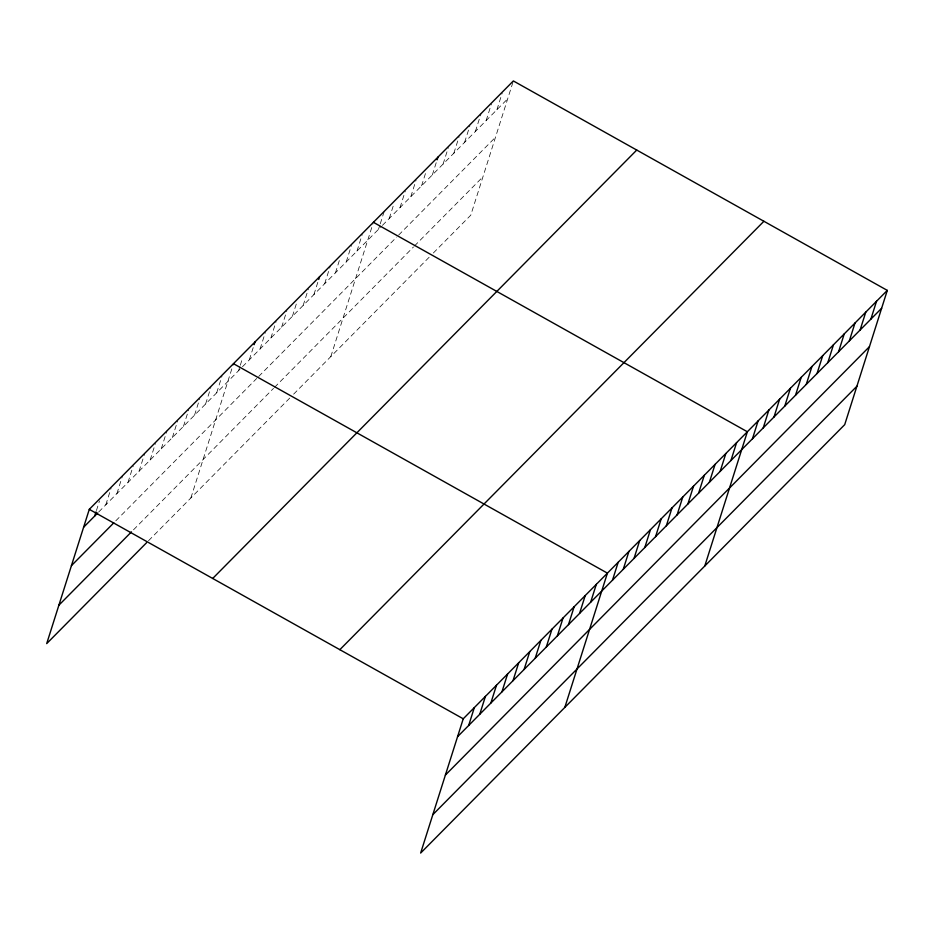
<?xml version="1.0" encoding="UTF-8"?>
<svg xmlns="http://www.w3.org/2000/svg" width="934" height="934" viewBox="0 0 934 934"><rect width="100%" height="100%" fill="white"/><g stroke="black" fill="none" stroke-linecap="round" stroke-linejoin="round"><path stroke-width="0.7" stroke-dasharray="4.67 3.5" d="M96.447 510.524L99.506 500.893M105.799 504.827L111.041 488.319M116.89 493.631L122.564 475.733M127.981 482.423L133.212 465.903M139.073 471.215L144.747 453.329M150.164 460.018L155.394 443.498M161.255 448.81L166.929 430.913M172.346 437.602L177.577 421.094M183.438 426.394L188.668 409.886M194.529 415.198L199.759 398.678M205.62 403.99L210.85 387.47M216.7 392.782L221.942 376.274M190.886 497.95L233.477 363.688M238.555 370.705L239.875 366.583M240.307 365.206L242.49 358.317M249.32 359.835L254.13 344.693M260.096 348.954L265.326 332.446M270.86 338.085L276.09 321.565M281.624 327.204L286.855 310.695M292.389 316.334L296.312 303.947M303.153 305.453L308.383 288.945M313.917 294.584L318.716 279.441M324.682 283.702L330.356 265.816M335.446 272.833L339.369 260.446M346.21 261.952L351.441 245.444M356.975 251.083L362.205 234.562M330.823 356.578L372.97 223.693M378.503 229.332L379.811 225.199M380.243 223.833L384.178 211.446M389.268 218.463L393.191 206.075M400.032 207.582L405.274 191.073M410.797 196.712L416.039 180.192M421.561 185.831L425.484 173.444M432.325 174.962L436.248 162.574M443.09 164.08L448.332 147.572M453.854 153.211L459.096 136.691M464.618 142.33L469.86 125.821M475.383 131.46L481.057 113.563M486.147 120.579L491.389 104.071M496.911 109.71L502.153 93.19M512.918 82.32L470.759 215.205L431.613 254.748M98.735 511.96L241.497 367.739M242.478 366.747L381.434 226.367M382.415 225.374L507.676 98.829M115.793 520.822L256.71 378.457M258.671 376.484L396.658 237.084M398.608 235.111L495.499 137.24M133.492 529.835L273.522 388.369M274.503 387.377L413.458 246.996M414.439 246.004L482.948 176.806M148.529 540.728L289.715 398.106M293.638 394.148L430.644 255.741"/><path stroke-width="1.4" d="M887.3 290.392L463.241 718.795L420.65 853.057L844.71 424.655L887.3 290.392L513.35 80.943L89.29 509.345L46.7 643.608L146.521 542.771M94.708 516.035L96.015 511.902M254.13 344.693L255.005 341.937M318.716 279.441L319.591 276.686M437.124 159.819L437.999 157.064M468.658 725.484L474.332 707.587M479.749 714.276L485.423 696.39M490.84 703.069L496.514 685.182M501.932 691.872L507.606 673.974M513.023 680.664L518.697 662.778M524.102 669.456L529.788 651.57M535.194 658.26L540.879 640.362M546.285 647.052L551.971 629.166M557.376 635.844L563.05 617.958M568.467 624.648L574.141 606.75M579.559 613.44L585.233 595.542M590.65 602.232L596.324 584.345M564.825 707.4L607.415 573.137L233.477 363.688M612.506 580.154L618.18 562.268M623.27 569.285L628.944 551.387M634.034 558.404L639.708 540.517M644.799 547.534L650.473 529.636M655.563 536.653L661.237 518.767M666.327 525.784L672.001 507.886M677.092 514.903L682.777 497.016M687.856 504.033L693.542 486.135M698.62 493.152L704.306 475.266M709.385 482.283L715.07 464.385M720.161 471.401L725.835 453.515M730.925 460.532L736.599 442.634M704.773 566.027L747.363 431.765L373.413 222.315M752.454 438.782L758.128 420.884M763.218 427.9L768.892 410.014M773.982 417.031L779.656 399.133M784.747 406.15L790.421 388.264M795.511 395.28L801.185 377.394M806.275 384.399L811.95 366.513M817.04 373.53L822.714 355.644M827.804 362.661L833.478 344.763M838.569 351.779L844.243 333.893M849.333 340.91L855.007 323.012M860.097 330.029L865.771 312.143M870.862 319.159L876.536 301.262M83.616 527.243L97.731 512.976M71.428 565.642L113.785 522.865M58.877 605.209L131.472 531.866M212.695 578.461L636.755 150.059M339.836 649.679L763.895 221.276M457.567 736.692L881.626 308.278M445.378 775.092L869.437 346.677M432.827 814.658L856.887 386.244M89.29 509.345L463.241 718.795"/></g></svg>
